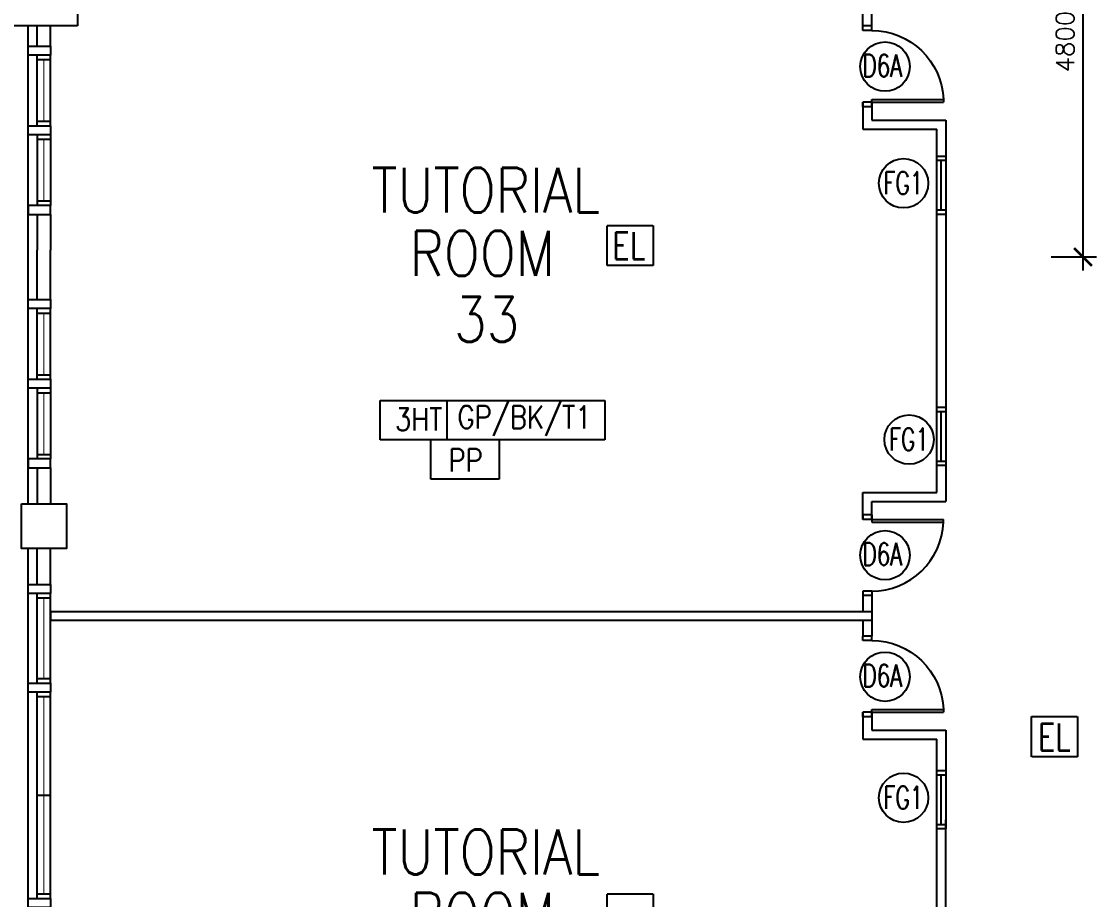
# Model space of a CAD drawing. Extents: x 2332957 to 2465864, y -1012926 to -914299.
# Drawn here: x 2405533 to 2417513, y -954900 to -945112 of the extents above; entities that cross this region are included whole.
import ezdxf
from ezdxf.enums import TextEntityAlignment as Align

# ---------------------------------------------------------------- set-up
doc = ezdxf.new("R2010")
doc.units = 0
doc.header["$LTSCALE"] = 15
doc.header["$MEASUREMENT"] = 0
doc.header["$PDMODE"] = 34
doc.linetypes.add('HIDDEN', pattern=[0.375, 0.25, -0.125])
doc.layers.get('0').update_dxf_attribs({"linetype": 'CONTINUOUS'})
doc.layers.get('DEFPOINTS').update_dxf_attribs({"linetype": 'CONTINUOUS'})
for name, color, linetype in [('-EL & K', 10, 'CONTINUOUS'), ('COL', 3, 'CONTINUOUS'), ('DIM', 7, 'CONTINUOUS'), ('DOOR', 5, 'CONTINUOUS'), ('DR-T', 7, 'CONTINUOUS'), ('FG-T', 7, 'CONTINUOUS'), ('LEG-T', 7, 'CONTINUOUS'), ('LINE', 7, 'CONTINUOUS'), ('partition', 7, 'CONTINUOUS'), ('stair', 7, 'CONTINUOUS'), ('T50', 4, 'CONTINUOUS'), ('WALL', 2, 'CONTINUOUS'), ('WIN', 5, 'CONTINUOUS')]:
    doc.layers.add(name, color=color, linetype=linetype)
doc.styles.add('E', font='ROMANS.SHX', dxfattribs={"width": 0.9})
doc.styles.add('ROMANS', font='romans')
doc.styles.get("Standard").update_dxf_attribs({"font": 'ROMANS.SHX'})
doc.dimstyles.new('STANDARD$0', dxfattribs={"dimscale": 0, "dimtxt": 8, "dimasz": 6, "dimexe": 1, "dimexo": 1, "dimgap": 3, "dimtad": 1, "dimdec": 0, "dimlfac": -1, "dimrnd": 1, "dimzin": 0, "dimdsep": 46, "dimtxsty": 'Standard', "dimcen": 0, "dimclrd": 5, "dimclre": 250, "dimadec": 0, "dimazin": 0, "dimtfac": 1, "dimtdec": 4, "dimtofl": 0, "dimtmove": 0, "dimatfit": 3, "dimfxl": 1, "dimtolj": 1, "dimtzin": 0, "dimarcsym": 0})

# ---------------------------------------------------------------- blocks, each defined once
blk = doc.blocks.new('FG')
at = {"layer": 'LINE', "linetype": 'Continuous'}
for points in [[(0, 0), (50, 0), (50, 100), (0, 100)], [(600, 0), (650, 0), (650, 100), (600, 100)]]:
    blk.add_lwpolyline(points, close=True, dxfattribs=at)
at = {"layer": 'LINE', "color": 5, "linetype": 'Continuous'}
for points in [[(600, 100), (50, 100)], [(50, 0), (600, 0)]]:
    blk.add_lwpolyline(points, dxfattribs=at)
at = {"layer": 'LINE', "color": 1, "linetype": 'Continuous'}
blk.add_lwpolyline([(50, 50), (600, 50)], dxfattribs=at)
blk = doc.blocks.new('_ARCHTICK')
at = {"color": 0, "linetype": 'ByBlock', "const_width": 0.15}
blk.add_lwpolyline([(-0.5, -0.5), (0.5, 0.5)], dxfattribs=at)
blk = doc.blocks.new('*D310')
at = {"layer": 'DEFPOINTS', "color": 0, "transparency": 16777216}
for p in [(2416859, -942937), (2417363, -942937), (2416859, -947737)]:
    blk.add_point(p, dxfattribs=at)
at = {"layer": 'DIM', "color": 7, "lineweight": -2, "transparency": 16777216}
for p, q in [((2417363, -947887), (2417363, -942787)), ((2417009, -942937), (2417513, -942937)), ((2417009, -947737), (2417513, -947737))]:
    blk.add_line(p, q, dxfattribs=at)
at = {"layer": 'DIM', "color": 7, "lineweight": -2, "transparency": 16777216, "xscale": 200, "yscale": 200, "zscale": 200}
for p, rotation in [((2417363, -942937), 90), ((2417363, -947737), 270)]:
    blk.add_blockref('_ARCHTICK', p, dxfattribs=dict(at, rotation=rotation))
at = {"layer": 'DIM', "color": 7, "transparency": 16777216, "insert": (2417163, -945337), "char_height": 200, "attachment_point": 5, "rotation": 90, "style": 'ROMANS'}
blk.add_mtext('\\A1;4800', dxfattribs=at)
blk = doc.blocks.new('D900')
at = {"layer": 'DOOR', "color": 7}
for p, q in [((50, 100), (50, 899)), ((80, 899), (50, 899)), ((80, 100), (80, 899)), ((0, 100), (0, 0)), ((0, 100), (50, 100)), ((0, 0), (50, 0)), ((50, 100), (50, 0)), ((50, 100), (80, 100)), ((850, 100), (850, 0)), ((850, 100), (900, 100)), ((850, 0), (900, 0)), ((900, 100), (900, 0))]:
    blk.add_line(p, q, dxfattribs=at)
blk.add_arc((50, 100), 800, 0, 87.8509, dxfattribs=at)

msp = doc.modelspace()

# ---------------------------------------------------------------- linework, layer by layer
at = {"layer": '-EL & K', "color": 0, "linetype": 'HIDDEN'}
for points in [[(2412060.3, -947384.8), (2412574.2, -947384.8), (2412574.2, -947831.9), (2412060.3, -947831.9)], [(2416788.7, -952861), (2417302.6, -952861), (2417302.6, -953308.1), (2416788.7, -953308.1)], [(2412060.3, -954834.8), (2412574.2, -954834.8), (2412574.2, -955281.9), (2412060.3, -955281.9)]]:
    msp.add_lwpolyline(points, close=True, dxfattribs=at)
at = {"color": 0}
for p, q in [((2405607.9, -950487.5), (2405607.9, -945162.5)), ((2405607.9, -947662.5), (2405607.9, -945162.5)), ((2405607.9, -956487.5), (2405607.9, -950987.5))]:
    msp.add_line(p, q, dxfattribs=at)
at = {"color": 0, "linetype": 'Continuous'}
for p, q in [((2414907.9, -946012.5), (2414907.9, -946312.5)), ((2415007.9, -946012.5), (2415007.9, -946212.5)), ((2415007.9, -946212.5), (2415832.9, -946212.5)), ((2414907.9, -946312.5), (2415732.9, -946312.5)), ((2414907.9, -950362.5), (2415732.9, -950362.5)), ((2414907.9, -950662.5), (2414907.9, -950362.5)), ((2415007.9, -950462.5), (2415832.9, -950462.5)), ((2415007.9, -950662.5), (2415007.9, -950462.5)), ((2414907.9, -952812.5), (2414907.9, -953112.5)), ((2415007.9, -952812.5), (2415007.9, -953012.5)), ((2415007.9, -953012.5), (2415832.9, -953012.5)), ((2414907.9, -953112.5), (2415732.9, -953112.5))]:
    msp.add_line(p, q, dxfattribs=at)
at = {"layer": 'COL', "color": 0}
for points in [[(2406157.9, -945162.5), (2405407.9, -945162.5), (2405407.9, -944662.5), (2406157.9, -944662.5)], [(2405532.9, -950487.5), (2406032.9, -950487.5), (2406032.9, -950987.5), (2405532.9, -950987.5)]]:
    msp.add_lwpolyline(points, close=True, dxfattribs=at)
at = {"layer": 'DR-T', "color": 0, "linetype": 'Continuous'}
for centre in [(2415156.3, -945615.5), (2415156.3, -951062), (2415156.3, -952415.8)]:
    msp.add_circle(centre, 275, dxfattribs=at)
at = {"layer": 'FG-T', "color": 0, "linetype": 'Continuous'}
for centre in [(2415362.9, -946915.8), (2415425.1, -949772.5), (2415362.9, -953765.8)]:
    msp.add_circle(centre, 275, dxfattribs=at)
at = {"layer": 'LEG-T', "color": 0}
for p, q in [((2409530.6, -949337.4), (2412035.3, -949337.4)), ((2409530.6, -949775.4), (2409530.6, -949337.4)), ((2410274.2, -949337.4), (2410274.2, -949775.4)), ((2412035.3, -949337.4), (2412035.3, -949775.4)), ((2412035.3, -949775.4), (2409530.6, -949775.4)), ((2410096.4, -950213.4), (2410096.4, -949775.4)), ((2410856.4, -949775.4), (2410856.4, -950213.4)), ((2410856.4, -950213.4), (2410096.4, -950213.4))]:
    msp.add_line(p, q, dxfattribs=at)
at = {"layer": 'partition', "color": 0, "linetype": 'Continuous'}
for p, q in [((2414907.9, -945162.5), (2414907.9, -944987.5)), ((2415007.9, -945162.5), (2415007.9, -944987.5)), ((2415832.9, -946212.5), (2415832.9, -946662.5)), ((2415832.9, -947262.5), (2415832.9, -949462.5)), ((2415832.9, -950012.5), (2415832.9, -950462.5)), ((2414907.9, -951512.5), (2414907.9, -951687.5)), ((2415007.9, -951512.5), (2415007.9, -951962.5)), ((2414907.9, -951787.5), (2414907.9, -951962.5))]:
    msp.add_line(p, q, dxfattribs=at)
at = {"layer": 'partition', "color": 0}
for p, q in [((2405857.9, -951687.5), (2415007.9, -951687.5)), ((2405857.9, -951687.5), (2405857.9, -951787.5)), ((2405857.9, -951787.5), (2415007.9, -951787.5))]:
    msp.add_line(p, q, dxfattribs=at)
at = {"layer": 'stair', "color": 0}
for p, q in [((2415732.9, -946662.5), (2415732.9, -946312.5)), ((2415732.9, -949462.5), (2415732.9, -947262.5)), ((2415732.9, -950362.5), (2415732.9, -950012.5)), ((2415832.9, -953012.5), (2415832.9, -953462.5)), ((2415732.9, -953462.5), (2415732.9, -953112.5)), ((2415732.9, -955362.5), (2415732.9, -954012.5)), ((2415732.9, -955712.5), (2415732.9, -954012.5)), ((2415832.9, -955712.5), (2415832.9, -954012.5))]:
    msp.add_line(p, q, dxfattribs=at)
at = {"layer": 'WALL', "color": 0}
for p, q in [((2405707.9, -945387.5), (2405707.9, -945162.5)), ((2405857.9, -945387.5), (2405857.9, -945162.5)), ((2405707.9, -947262.5), (2405707.9, -947662.5)), ((2405857.9, -947262.5), (2405857.9, -947662.5)), ((2405707.9, -948212.5), (2405707.9, -947662.5)), ((2405857.9, -948212.5), (2405857.9, -947662.5)), ((2405707.9, -950087.5), (2405707.9, -950487.5)), ((2405857.9, -950087.5), (2405857.9, -950487.5)), ((2405707.9, -951387.5), (2405707.9, -950987.5)), ((2405857.9, -951387.5), (2405857.9, -950987.5))]:
    msp.add_line(p, q, dxfattribs=at)
for points in [[(2405607.9, -945387.5), (2405857.9, -945387.5), (2405857.9, -945487.5), (2405607.9, -945487.5)], [(2405607.9, -946275), (2405857.9, -946275), (2405857.9, -946375), (2405607.9, -946375)], [(2405607.9, -947262.5), (2405857.9, -947262.5), (2405857.9, -947162.5), (2405607.9, -947162.5)], [(2405607.9, -948212.5), (2405857.9, -948212.5), (2405857.9, -948312.5), (2405607.9, -948312.5)], [(2405607.9, -949100), (2405857.9, -949100), (2405857.9, -949200), (2405607.9, -949200)], [(2405607.9, -950087.5), (2405857.9, -950087.5), (2405857.9, -949987.5), (2405607.9, -949987.5)], [(2405607.9, -951387.5), (2405857.9, -951387.5), (2405857.9, -951487.5), (2405607.9, -951487.5)], [(2405607.9, -952487.5), (2405857.9, -952487.5), (2405857.9, -952587.5), (2405607.9, -952587.5)], [(2405607.9, -954887.5), (2405857.9, -954887.5), (2405857.9, -954987.5), (2405607.9, -954987.5)]]:
    msp.add_lwpolyline(points, close=True, dxfattribs=at)
at = {"layer": 'WIN', "color": 0}
for p, q in [((2405707.9, -946275), (2405707.9, -945487.5)), ((2405857.9, -946275), (2405857.9, -945487.5)), ((2405707.9, -945537.5), (2405857.9, -945537.5)), ((2405707.9, -946225), (2405857.9, -946225)), ((2405707.9, -946375), (2405707.9, -947162.5)), ((2405707.9, -946425), (2405857.9, -946425)), ((2405857.9, -946375), (2405857.9, -947162.5)), ((2405707.9, -947112.5), (2405857.9, -947112.5)), ((2405707.9, -949100), (2405707.9, -948312.5)), ((2405707.9, -948362.5), (2405857.9, -948362.5)), ((2405857.9, -949100), (2405857.9, -948312.5)), ((2405707.9, -949050), (2405857.9, -949050)), ((2405707.9, -949200), (2405707.9, -949987.5)), ((2405857.9, -949200), (2405857.9, -949987.5)), ((2405707.9, -949250), (2405857.9, -949250)), ((2405707.9, -949937.5), (2405857.9, -949937.5)), ((2405707.9, -952487.5), (2405707.9, -951487.5)), ((2405707.9, -951537.5), (2405857.9, -951537.5)), ((2405857.9, -952487.5), (2405857.9, -951487.5)), ((2405707.9, -952437.5), (2405857.9, -952437.5)), ((2405707.9, -954887.5), (2405707.9, -952587.5)), ((2405707.9, -952637.5), (2405857.9, -952637.5)), ((2405857.9, -954887.5), (2405857.9, -952587.5)), ((2405707.9, -953737.5), (2405857.9, -953737.5)), ((2405707.9, -954837.5), (2405857.9, -954837.5))]:
    msp.add_line(p, q, dxfattribs=at)
at = {"layer": 'WIN', "color": 0, "const_width": 10, "flags": 128}
for points in [[(2405782.9, -946225), (2405782.9, -945537.5)], [(2405782.9, -946425), (2405782.9, -947112.5)], [(2405782.9, -949050), (2405782.9, -948362.5)], [(2405782.9, -949250), (2405782.9, -949937.5)], [(2405782.9, -952437.5), (2405782.9, -951537.5)], [(2405782.9, -954837.5), (2405782.9, -952637.5)]]:
    msp.add_lwpolyline(points, dxfattribs=at)

# ---------------------------------------------------------------- block references
at = {"layer": 'LINE', "color": 0, "linetype": 'Continuous', "xscale": -1, "rotation": 270}
for p in [(2415732.9, -947262.5), (2415732.9, -950062.5), (2415732.9, -954112.5)]:
    msp.add_blockref('FG', p, dxfattribs=at)
at = {"layer": 'stair', "color": 0, "xscale": -1, "rotation": 270}
for p in [(2414907.9, -946062.5), (2414907.9, -952862.5)]:
    msp.add_blockref('D900', p, dxfattribs=at)
at = {"layer": 'stair', "color": 0, "rotation": 270}
msp.add_blockref('D900', (2414907.9, -950612.5), dxfattribs=at)

# ---------------------------------------------------------------- texts
at = {"layer": '-EL & K', "color": 0, "linetype": 'HIDDEN', "style": 'E', "width": 0.8}
for p in [(2412117, -947761.9), (2416857.8, -953238.1)]:
    msp.add_text('EL', height=300, dxfattribs=at).set_placement(p)
at = {"layer": 'DR-T', "color": 0, "style": 'ROMANS', "width": 0.7}
for p in [(2414906.3, -945728.9), (2414906.3, -951175.4), (2414906.3, -952529.2)]:
    msp.add_text('D6A', height=250, dxfattribs=at).set_placement(p)
at = {"layer": 'FG-T', "color": 0, "style": 'ROMANS', "width": 0.7}
for p in [(2415139.5, -947037.9), (2415201.6, -949894.5), (2415139.5, -953887.9)]:
    msp.add_text('FG1', height=250, dxfattribs=at).set_placement(p)
at = {"layer": 'LEG-T', "color": 0, "style": 'ROMANS', "width": 0.85}
for s, p in [('3HT', (2409959.4, -949546.4, 1555)), ('GP/BK/T1', (2411139.2, -949540.4, 1555)), ('PP', (2410482.7, -950002.3, 1555))]:
    msp.add_text(s, height=250, dxfattribs=at).set_placement(p, align=Align.MIDDLE)
at = {"layer": 'T50', "color": 0, "style": 'ROMANS', "width": 0.85}
for s, p in [('TUTORIAL', (2409432.4, -947243.2)), ('ROOM', (2409857.7, -947947.5)), ('33', (2410351.8, -948682.4)), ('TUTORIAL', (2409432.4, -954619.4)), ('ROOM', (2409857.7, -955323.7))]:
    msp.add_text(s, height=500, dxfattribs=at).set_placement(p)

# ---------------------------------------------------------------- dimensions: what is measured, and where the dimension line sits
at = {"layer": 'DIM', "color": 0}
dim = msp.add_aligned_dim(p1=(2416859.4, -947737.5), p2=(2416859.4, -942937.5), distance=-504, dimstyle='STANDARD$0', override={"dimscale": 100, "dimtxt": 2, "dimasz": 2, "dimexe": 1.5, "dimexo": 1.5, "dimgap": 1, "dimtxsty": 'ROMANS', "dimblk": 'ARCHTICK', "dimdle": 1.5, "dimclrd": 7, "dimclre": 7, "dimclrt": 7, "dimtdec": 0, "dimtmove": 2}, dxfattribs=at)
dim.commit()
dim.dimension.update_dxf_attribs({"geometry": '*D310', "text_midpoint": (2417163.4, -945337.5)})

doc.saveas('drawing.dxf')
